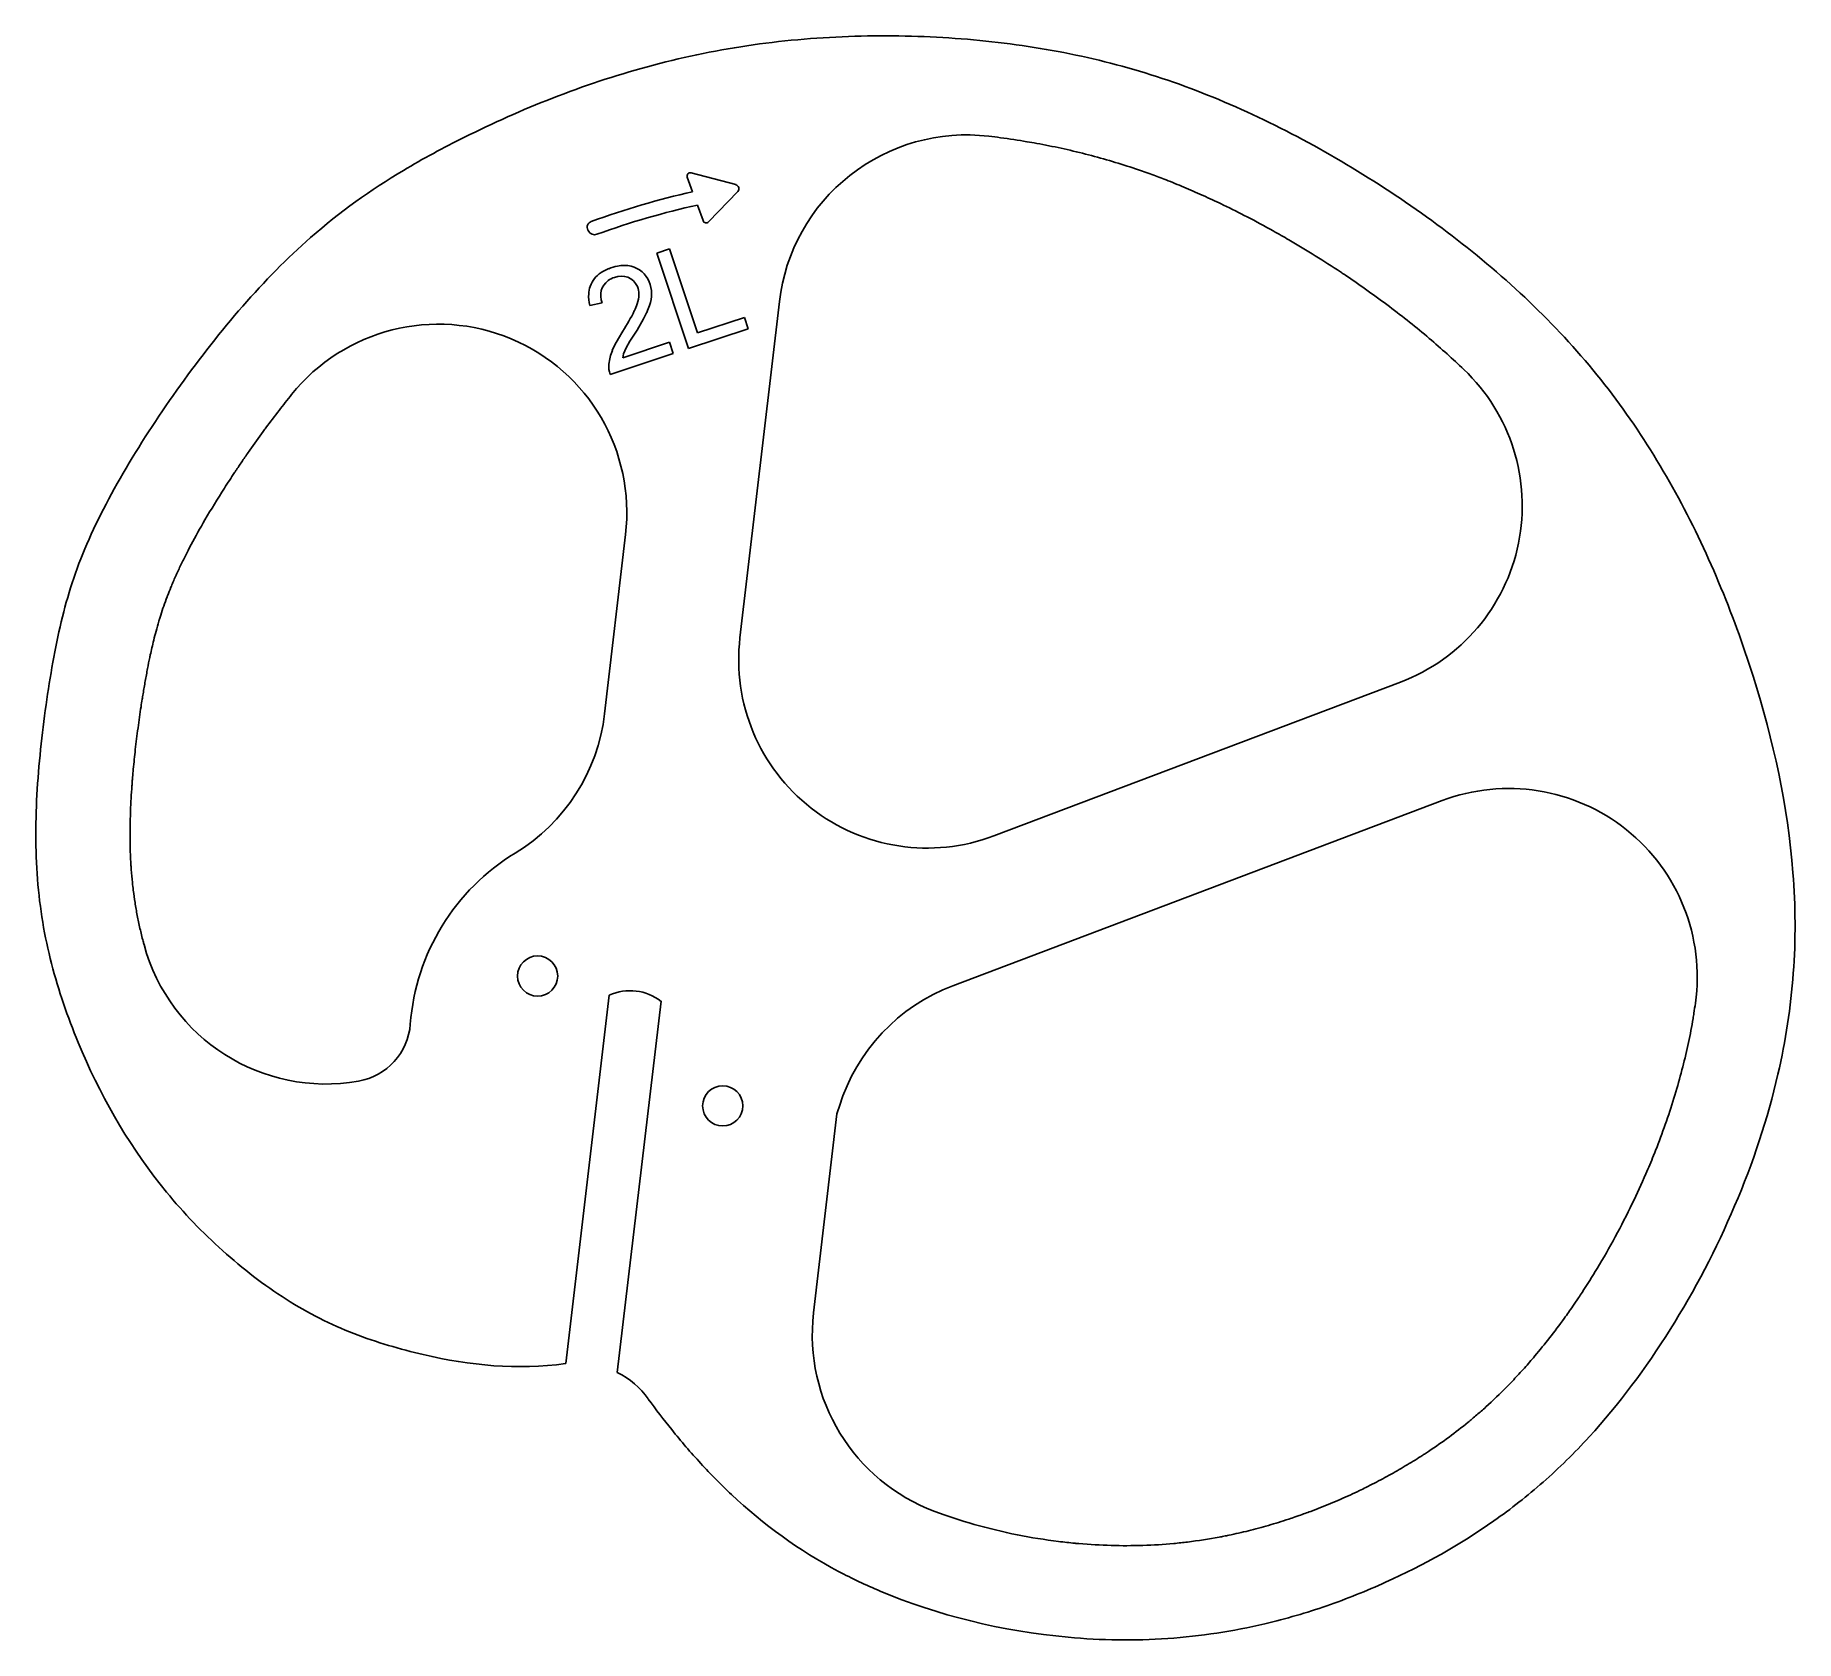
# Model space of a CAD drawing. Extents: x 280 to 561, y 91 to 346.
import ezdxf

# ---------------------------------------------------------------- set-up
doc = ezdxf.new("R2010")
doc.units = 0
doc.header["$LTSCALE"] = 12.7
doc.layers.add('VISIBLE', color=7, linetype='CONTINUOUS')

msp = doc.modelspace()

# ---------------------------------------------------------------- linework, layer by layer
at = {"layer": 'VISIBLE'}
for p, q in [((384.09, 323.88), (384.94, 321.53)), ((391.82, 322.67), (384.71, 324.55)), ((387.48, 316.76), (392.13, 321.59)), ((385.7, 319.42), (386.6, 316.94)), ((368.29, 315.44), (368.37, 315.29)), ((381.26, 312.45), (379.25, 311.79)), ((379.25, 311.79), (384.28, 296.6)), ((385.7, 299.06), (381.26, 312.45)), ((368.57, 303.45), (370.56, 303.88)), ((398.75, 304.08), (392.48, 250.56)), ((376.1, 299.53), (377.12, 301.3)), ((377.12, 301.3), (377.65, 302.35)), ((393.18, 301.53), (385.7, 299.06)), ((393.77, 299.74), (393.18, 301.53)), ((372.58, 297.18), (372.16, 296.27)), ((373.14, 298.21), (372.58, 297.18)), ((373.84, 299.37), (373.14, 298.21)), ((381.26, 297.59), (373.81, 295.12)), ((374.36, 296.7), (374.96, 297.76)), ((374.96, 297.76), (376.1, 299.53)), ((381.86, 295.79), (381.26, 297.59)), ((384.28, 296.6), (393.77, 299.74)), ((371.82, 292.47), (381.86, 295.79)), ((373.81, 295.12), (373.95, 295.75)), ((373.95, 295.75), (374.36, 296.7)), ((370.92, 238.43), (374.27, 266.97)), ((432.89, 219.01), (497.63, 243.49)), ((504.27, 224.62), (426.35, 195.15)), ((364.76, 135.02), (371.68, 193.65)), ((372.95, 133.61), (379.92, 192.68)), ((407.92, 174.79), (404.2, 143.08))]:
    msp.add_line(p, q, dxfattribs=at)
for centre in [(360.26, 196.71), (389.74, 176.04)]:
    msp.add_circle(centre, 3.2, dxfattribs=at)
for centre, radius, start, end in [((428.55, 300.59), 30, 83.1749, 173.3166), ((384.58, 324.05), 0.517, 75.1808, 199.8548), ((391.66, 322.04), 0.648, 316.1498, 75.1808), ((369.14, 315.9), 0.971, 110.0399, 207.9978), ((387.1, 317.12), 0.53, 199.8548, 316.1498), ((369.34, 315.8), 1.1, 207.9973, 289.9753), ((372.75, 305), 4.37, 122.9379, 160.1542), ((373.86, 303.46), 6.27, 111.2927, 123.8083), ((374.5, 302.02), 7.84, 101.0444, 111.818), ((373.99, 304.8), 5.02, 76.673, 101.3496), ((374.14, 305.58), 4.23, 22.7208, 76.2379), ((372.9, 305.01), 4.51, 160.9677, 176.6016), ((373.26, 305.05), 2.95, 127.184, 203.2192), ((373.64, 304.38), 3.71, 107.6386, 125.646), ((373.59, 305.31), 2.81, 24.2411, 112.4321), ((373.35, 305.29), 3.05, 358.5383, 22.7947), ((373.31, 305.27), 5.11, 339.255, 22.3314), ((374.74, 304.96), 6.35, 177.0992, 193.7709), ((366.57, 306.95), 10.09, 334.2146, 341.1915), ((371.11, 305.39), 5.29, 341.3236, 358.0043), ((368.24, 306.75), 10.38, 334.905, 341.4779), ((344.47, 270.46), 30, 353.3166, 141.1701), ((347.22, 316.65), 31.74, 327.0288, 333.6577), ((379.02, 293.4), 7.43, 157.2802, 174.5928), ((375.18, 293.7), 3.58, 173.6553, 200.074), ((487.02, 271.55), 30, 290.7161, 46.3774), ((422.28, 247.07), 30, 173.3166, 290.7161), ((341.13, 241.92), 30, 301.2965, 353.3166), ((514.88, 196.56), 30, 351.9872, 110.7161), ((374.89, 186.38), 35, 121.2965, 175.6104), ((326.57, 209.52), 30, 195.1035, 279.9547), ((375, 186.37), 8, 52.0273, 114.5241), ((436.97, 167.09), 30, 110.7161, 162.7363), ((330.03, 189.83), 10, 279.9547, 355.6104), ((374.89, 186.38), 35, 340.6635, 342.7363), ((434, 139.58), 30, 173.3166, 249.4773), ((366.6, 121.21), 13.94, 97.5793, 97.8548), ((366.6, 121.21), 13.94, 35.8942, 62.8864)]:
    msp.add_arc(centre, radius, start, end, dxfattribs=at)
msp.add_ellipse((378.77, 217.06), major_axis=(-86.53, -85.09), ratio=0.752268, start_param=4.018189, end_param=4.168194, dxfattribs=at)
at = {"layer": 'VISIBLE', "extrusion": (2.8318e-14, -1.26021e-13, -1)}
msp.add_ellipse((379.16, 205.36), major_axis=(-82.93, -98.18), ratio=0.758936, start_param=2.217985, end_param=2.361525, dxfattribs=at)
at = {"layer": 'VISIBLE'}
for points, knots in [([(377.89, 129.38), (379.1, 127.71), (381.79, 124.18), (386.19, 119.07), (394.34, 110.79), (403.71, 103.93), (421.32, 95.6), (439.34, 91.15), (460.65, 90.81), (474.47, 92.96), (485.98, 96.32), (498.48, 101.35), (509.98, 107.79), (520.45, 115.99), (530.22, 125.6), (541.02, 140.05), (551.39, 159.91), (557.86, 179.25), (560.61, 197.16), (560.45, 218.5), (555.85, 239.48), (548.5, 259.55), (541.66, 273.83), (533.36, 287.15), (520, 303.34), (503.21, 317.22), (484.76, 328.65), (470.55, 335.74), (456.14, 341.05), (441.35, 344.47), (425.84, 346.29), (409.78, 346.54), (393.55, 345.1), (372.3, 340.6), (353.88, 333.2), (336.63, 323.9), (324.89, 315.59), (313.18, 303.61), (303.21, 290.86), (294.41, 277.48), (287.66, 264.53), (284.6, 254.52), (282.91, 245.87), (281.51, 236.75), (280.23, 224.6), (280.39, 210.22), (282.56, 199.13), (285.28, 190.74), (290.12, 178.45), (297.92, 165.21), (309.92, 152.76), (320.12, 144.85), (329.17, 140.31), (336.49, 137.86), (347.65, 134.92), (356.98, 133.95), (364.7, 135.02)], [12.122988, 12.122988, 12.122988, 12.122988, 21.163799, 31.745699, 42.327599, 74.073298, 84.655197, 126.982796, 148.146595, 169.310395, 183.419594, 197.528794, 225.747193, 239.856393, 253.965592, 282.183991, 310.40239, 338.620789, 359.784589, 380.948388, 423.275987, 444.439786, 465.603586, 486.767385, 507.931184, 550.258783, 571.422582, 592.586382, 613.750181, 634.91398, 656.07778, 677.241579, 698.405378, 719.569178, 761.896776, 777.769626, 804.224375, 825.388174, 846.551974, 867.715773, 888.879572, 910.043372, 920.625271, 931.207171, 952.37097, 973.53477, 994.698569, 1005.280469, 1015.862368, 1058.189967, 1079.353766, 1100.517566, 1121.681365, 1132.263265, 1142.845164, 1185.172763, 1185.172763, 1185.172763, 1185.172763]), ([(507.71, 293.27), (506.84, 294.1), (505.96, 294.92), (505.05, 295.73), (504.12, 296.56), (503.17, 297.39), (502.21, 298.21), (501.19, 299.07), (500.15, 299.93), (499.09, 300.77), (498.03, 301.61), (496.96, 302.45), (495.88, 303.27), (494.77, 304.1), (493.65, 304.92), (492.51, 305.73), (491.38, 306.54), (490.23, 307.34), (489.07, 308.12), (488.83, 308.28), (488.59, 308.44), (488.35, 308.6), (488.26, 308.66), (488.18, 308.72), (488.09, 308.77), (486.77, 309.65), (485.43, 310.51), (484.08, 311.35), (482.69, 312.22), (481.29, 313.06), (479.88, 313.88), (479.05, 314.36), (478.23, 314.84), (477.39, 315.3), (476.01, 316.07), (474.63, 316.82), (473.24, 317.54), (471.98, 318.19), (470.73, 318.82), (469.46, 319.43), (468.52, 319.89), (467.57, 320.33), (466.62, 320.76), (466.44, 320.85), (466.25, 320.93), (466.06, 321.02), (465.09, 321.45), (464.12, 321.87), (463.15, 322.28), (462.2, 322.68), (461.25, 323.06), (460.31, 323.43), (459.56, 323.72), (458.82, 324), (458.07, 324.27), (457.26, 324.57), (456.44, 324.86), (455.63, 325.13), (455.52, 325.17), (455.4, 325.21), (455.29, 325.25), (455.2, 325.28), (455.12, 325.31), (455.03, 325.33), (453.79, 325.75), (452.55, 326.14), (451.3, 326.5), (450.03, 326.87), (448.76, 327.22), (447.48, 327.55), (446.19, 327.88), (444.9, 328.18), (443.6, 328.46), (442.32, 328.74), (441.03, 329), (439.72, 329.24), (439.21, 329.33), (438.69, 329.42), (438.17, 329.51), (436.77, 329.74), (435.37, 329.96), (433.95, 330.15), (433.34, 330.23), (432.73, 330.31), (432.12, 330.38)], [613.585506, 613.585506, 613.585506, 613.585506, 620.075426, 620.075426, 620.075426, 626.770372, 626.770372, 626.770372, 633.885743, 633.885743, 633.885743, 641.001115, 641.001115, 641.001115, 648.25989, 648.25989, 648.25989, 655.520254, 655.520254, 655.520254, 657.038386, 657.038386, 657.038386, 657.572612, 657.572612, 657.572612, 665.855783, 665.855783, 665.855783, 674.383321, 674.383321, 674.383321, 679.395047, 679.395047, 679.395047, 687.718382, 687.718382, 687.718382, 695.242136, 695.242136, 695.242136, 700.884952, 700.884952, 700.884952, 702.002709, 702.002709, 702.002709, 707.777583, 707.777583, 707.777583, 713.396663, 713.396663, 713.396663, 717.813398, 717.813398, 717.813398, 722.616482, 722.616482, 722.616482, 723.289673, 723.289673, 723.289673, 723.79124, 723.79124, 723.79124, 731.096026, 731.096026, 731.096026, 738.533103, 738.533103, 738.533103, 745.975574, 745.975574, 745.975574, 753.325729, 753.325729, 753.325729, 756.238071, 756.238071, 756.238071, 764.021966, 764.021966, 764.021966, 767.363588, 767.363588, 767.363588, 767.363588]), ([(321.1, 289.27), (320.43, 288.44), (319.77, 287.59), (319.11, 286.74), (318.4, 285.83), (317.7, 284.9), (317.01, 283.97), (316.87, 283.78), (316.73, 283.59), (316.6, 283.4), (315.87, 282.41), (315.16, 281.42), (314.46, 280.42), (314.11, 279.92), (313.76, 279.41), (313.41, 278.91), (313.09, 278.44), (312.77, 277.96), (312.45, 277.49), (312.36, 277.36), (312.27, 277.22), (312.18, 277.09), (312.13, 277.01), (312.07, 276.92), (312.02, 276.84), (311.47, 276.02), (310.93, 275.19), (310.4, 274.36), (309.32, 272.67), (308.28, 270.99), (307.31, 269.32), (306.53, 267.99), (305.8, 266.67), (305.11, 265.38), (305, 265.18), (304.9, 264.98), (304.79, 264.77), (304.74, 264.67), (304.68, 264.56), (304.62, 264.45), (304.33, 263.88), (304.05, 263.32), (303.77, 262.77), (303.5, 262.21), (303.24, 261.66), (302.99, 261.11), (302.73, 260.56), (302.49, 260.01), (302.25, 259.47), (302.18, 259.29), (302.1, 259.12), (302.03, 258.95), (301.98, 258.83), (301.93, 258.71), (301.88, 258.58), (301.7, 258.13), (301.52, 257.68), (301.35, 257.24), (301.32, 257.17), (301.3, 257.11), (301.28, 257.05), (301.09, 256.57), (300.92, 256.08), (300.75, 255.6), (300.58, 255.12), (300.42, 254.65), (300.27, 254.17), (300.2, 253.96), (300.14, 253.74), (300.07, 253.52), (300.05, 253.46), (300.03, 253.39), (300.01, 253.33), (300, 253.28), (299.98, 253.23), (299.97, 253.18), (299.81, 252.66), (299.66, 252.13), (299.52, 251.59), (299.39, 251.13), (299.27, 250.65), (299.15, 250.17), (299.05, 249.76), (298.95, 249.35), (298.86, 248.93), (298.77, 248.57), (298.69, 248.2), (298.61, 247.84), (298.59, 247.74), (298.57, 247.64), (298.55, 247.55), (298.54, 247.5), (298.53, 247.46), (298.53, 247.42), (298.4, 246.84), (298.28, 246.25), (298.17, 245.65), (298.04, 244.99), (297.92, 244.33), (297.8, 243.66), (297.68, 242.99), (297.57, 242.32), (297.46, 241.64), (297.43, 241.47), (297.4, 241.31), (297.38, 241.14), (297.36, 241.02), (297.34, 240.9), (297.32, 240.77), (297.25, 240.38), (297.19, 239.98), (297.13, 239.58), (296.96, 238.46), (296.8, 237.33), (296.65, 236.19), (296.5, 235.05), (296.35, 233.89), (296.22, 232.74), (296.1, 231.7), (296, 230.67), (295.9, 229.64), (295.86, 229.2), (295.82, 228.77), (295.79, 228.33), (295.77, 228.11), (295.75, 227.89), (295.73, 227.67), (295.72, 227.55), (295.72, 227.43), (295.71, 227.31), (295.7, 227.21), (295.69, 227.11), (295.68, 227), (295.58, 225.66), (295.51, 224.32), (295.46, 222.99), (295.41, 221.85), (295.39, 220.72), (295.38, 219.61), (295.38, 218.54), (295.39, 217.49), (295.42, 216.46), (295.44, 215.93), (295.46, 215.42), (295.49, 214.9), (295.5, 214.71), (295.51, 214.52), (295.53, 214.32), (295.53, 214.2), (295.54, 214.07), (295.55, 213.94), (295.56, 213.85), (295.57, 213.75), (295.57, 213.65), (295.62, 212.96), (295.68, 212.28), (295.75, 211.6), (295.8, 211.19), (295.84, 210.77), (295.89, 210.36), (295.98, 209.7), (296.07, 209.04), (296.17, 208.39), (296.28, 207.71), (296.4, 207.03), (296.53, 206.35), (296.66, 205.66), (296.81, 204.98), (296.96, 204.29), (297.12, 203.6), (297.29, 202.92), (297.47, 202.23), (297.51, 202.05), (297.56, 201.88), (297.6, 201.71)], [992.890623, 992.890623, 992.890623, 992.890623, 998.532535, 998.532535, 998.532535, 1004.614273, 1004.614273, 1004.614273, 1005.84625, 1005.84625, 1005.84625, 1012.23745, 1012.23745, 1012.23745, 1015.455374, 1015.455374, 1015.455374, 1018.4582, 1018.4582, 1018.4582, 1019.307065, 1019.307065, 1019.307065, 1019.828425, 1019.828425, 1019.828425, 1025.053923, 1025.053923, 1025.053923, 1035.733519, 1035.733519, 1035.733519, 1044.257934, 1044.257934, 1044.257934, 1045.592064, 1045.592064, 1045.592064, 1046.310287, 1046.310287, 1046.310287, 1050.08422, 1050.08422, 1050.08422, 1053.853677, 1053.853677, 1053.853677, 1057.69261, 1057.69261, 1057.69261, 1058.918013, 1058.918013, 1058.918013, 1059.785528, 1059.785528, 1059.785528, 1063.018712, 1063.018712, 1063.018712, 1063.459855, 1063.459855, 1063.459855, 1066.983814, 1066.983814, 1066.983814, 1070.436181, 1070.436181, 1070.436181, 1071.991605, 1071.991605, 1071.991605, 1072.459567, 1072.459567, 1072.459567, 1072.813674, 1072.813674, 1072.813674, 1076.562695, 1076.562695, 1076.562695, 1079.844424, 1079.844424, 1079.844424, 1082.648644, 1082.648644, 1082.648644, 1085.051396, 1085.051396, 1085.051396, 1085.67932, 1085.67932, 1085.67932, 1085.956583, 1085.956583, 1085.956583, 1089.71051, 1089.71051, 1089.71051, 1093.796029, 1093.796029, 1093.796029, 1097.833345, 1097.833345, 1097.833345, 1098.816713, 1098.816713, 1098.816713, 1099.539791, 1099.539791, 1099.539791, 1101.870661, 1101.870661, 1101.870661, 1108.40933, 1108.40933, 1108.40933, 1114.990183, 1114.990183, 1114.990183, 1120.866052, 1120.866052, 1120.866052, 1123.361672, 1123.361672, 1123.361672, 1124.61107, 1124.61107, 1124.61107, 1125.302188, 1125.302188, 1125.302188, 1125.889346, 1125.889346, 1125.889346, 1133.615485, 1133.615485, 1133.615485, 1140.265191, 1140.265191, 1140.265191, 1146.631982, 1146.631982, 1146.631982, 1149.838816, 1149.838816, 1149.838816, 1151.041379, 1151.041379, 1151.041379, 1151.834526, 1151.834526, 1151.834526, 1152.453658, 1152.453658, 1152.453658, 1156.794638, 1156.794638, 1156.794638, 1159.45932, 1159.45932, 1159.45932, 1163.75993, 1163.75993, 1163.75993, 1168.26877, 1168.26877, 1168.26877, 1172.87032, 1172.87032, 1172.87032, 1177.506497, 1177.506497, 1177.506497, 1178.674458, 1178.674458, 1178.674458, 1178.674458]), ([(423.48, 111.49), (425.51, 110.73), (427.6, 110.04), (429.75, 109.43), (432.01, 108.79), (434.32, 108.23), (436.66, 107.76), (438.82, 107.33), (441.01, 106.98), (443.21, 106.71), (444.08, 106.6), (444.95, 106.5), (445.82, 106.42), (446.03, 106.4), (446.24, 106.38), (446.45, 106.36), (448.16, 106.22), (449.86, 106.12), (451.56, 106.07), (453.25, 106.02), (454.94, 106.02), (456.63, 106.08), (458.28, 106.13), (459.92, 106.23), (461.55, 106.38), (462.29, 106.45), (463.02, 106.53), (463.75, 106.62), (465.44, 106.83), (467.11, 107.09), (468.78, 107.4), (469.02, 107.44), (469.26, 107.49), (469.51, 107.54), (469.64, 107.57), (469.78, 107.59), (469.92, 107.62), (470.05, 107.65), (470.18, 107.67), (470.31, 107.7), (471.35, 107.92), (472.4, 108.16), (473.43, 108.41), (474.5, 108.68), (475.57, 108.96), (476.62, 109.27), (477.7, 109.58), (478.77, 109.91), (479.84, 110.26), (480.19, 110.38), (480.54, 110.5), (480.89, 110.62), (481.09, 110.69), (481.3, 110.76), (481.51, 110.83), (482.12, 111.05), (482.73, 111.27), (483.34, 111.5), (484.4, 111.9), (485.46, 112.31), (486.5, 112.75), (487.54, 113.18), (488.58, 113.63), (489.6, 114.1), (490.1, 114.33), (490.61, 114.57), (491.11, 114.81), (491.45, 114.97), (491.79, 115.14), (492.12, 115.3), (493.03, 115.75), (493.93, 116.22), (494.83, 116.69), (495.71, 117.17), (496.59, 117.66), (497.45, 118.16), (498.3, 118.65), (499.15, 119.16), (499.98, 119.67), (500.38, 119.92), (500.78, 120.18), (501.17, 120.43), (501.37, 120.56), (501.57, 120.69), (501.77, 120.82), (501.88, 120.9), (502, 120.97), (502.11, 121.05), (503.22, 121.78), (504.3, 122.54), (505.37, 123.33), (506.39, 124.08), (507.4, 124.87), (508.39, 125.68), (508.61, 125.86), (508.83, 126.04), (509.05, 126.22), (509.54, 126.63), (510.02, 127.05), (510.5, 127.47), (510.74, 127.68), (510.98, 127.89), (511.22, 128.11), (512.37, 129.15), (513.5, 130.23), (514.61, 131.36), (515.17, 131.94), (515.73, 132.52), (516.28, 133.12), (516.86, 133.74), (517.43, 134.38), (518, 135.02), (518.27, 135.33), (518.54, 135.64), (518.8, 135.96), (518.89, 136.06), (518.97, 136.15), (519.05, 136.25), (519.83, 137.18), (520.6, 138.13), (521.36, 139.1), (522.15, 140.12), (522.93, 141.16), (523.7, 142.21), (524.16, 142.85), (524.61, 143.49), (525.06, 144.14), (525.36, 144.59), (525.67, 145.04), (525.97, 145.49), (526.16, 145.77), (526.35, 146.06), (526.54, 146.35), (527.36, 147.6), (528.16, 148.87), (528.94, 150.16), (529.94, 151.82), (530.91, 153.5), (531.84, 155.22), (532.78, 156.95), (533.68, 158.72), (534.54, 160.5), (535.3, 162.05), (536.02, 163.63), (536.7, 165.21), (537.13, 166.18), (537.54, 167.17), (537.93, 168.15), (538.02, 168.36), (538.1, 168.57), (538.19, 168.78), (538.34, 169.18), (538.5, 169.58), (538.66, 169.99), (539.18, 171.37), (539.69, 172.75), (540.16, 174.14), (540.63, 175.52), (541.07, 176.9), (541.48, 178.29), (541.88, 179.61), (542.24, 180.93), (542.58, 182.25), (542.91, 183.55), (543.21, 184.85), (543.49, 186.15), (543.76, 187.42), (544, 188.69), (544.21, 189.96), (544.26, 190.23), (544.3, 190.51), (544.35, 190.78), (544.43, 191.31), (544.51, 191.84), (544.59, 192.37)], [103.316163, 103.316163, 103.316163, 103.316163, 116.057714, 116.057714, 116.057714, 129.400752, 129.400752, 129.400752, 141.719341, 141.719341, 141.719341, 146.574024, 146.574024, 146.574024, 147.757015, 147.757015, 147.757015, 157.2598, 157.2598, 157.2598, 166.703447, 166.703447, 166.703447, 175.95859, 175.95859, 175.95859, 180.125301, 180.125301, 180.125301, 189.727245, 189.727245, 189.727245, 191.138349, 191.138349, 191.138349, 191.936284, 191.936284, 191.936284, 192.681781, 192.681781, 192.681781, 198.774977, 198.774977, 198.774977, 205.055641, 205.055641, 205.055641, 211.456861, 211.456861, 211.456861, 213.567452, 213.567452, 213.567452, 214.813928, 214.813928, 214.813928, 218.533079, 218.533079, 218.533079, 225.002856, 225.002856, 225.002856, 231.44609, 231.44609, 231.44609, 234.633774, 234.633774, 234.633774, 236.804041, 236.804041, 236.804041, 242.647678, 242.647678, 242.647678, 248.458295, 248.458295, 248.458295, 254.187118, 254.187118, 254.187118, 256.947563, 256.947563, 256.947563, 258.338204, 258.338204, 258.338204, 259.151869, 259.151869, 259.151869, 266.946535, 266.946535, 266.946535, 274.460164, 274.460164, 274.460164, 276.139398, 276.139398, 276.139398, 279.865713, 279.865713, 279.865713, 281.724297, 281.724297, 281.724297, 290.747824, 290.747824, 290.747824, 295.340515, 295.340515, 295.340515, 300.141319, 300.141319, 300.141319, 302.432777, 302.432777, 302.432777, 303.140371, 303.140371, 303.140371, 309.871081, 309.871081, 309.871081, 316.895501, 316.895501, 316.895501, 321.108361, 321.108361, 321.108361, 323.998824, 323.998824, 323.998824, 325.832511, 325.832511, 325.832511, 333.746942, 333.746942, 333.746942, 343.915905, 343.915905, 343.915905, 354.205394, 354.205394, 354.205394, 363.184403, 363.184403, 363.184403, 368.725405, 368.725405, 368.725405, 369.910395, 369.910395, 369.910395, 372.163412, 372.163412, 372.163412, 379.893699, 379.893699, 379.893699, 387.559896, 387.559896, 387.559896, 394.867333, 394.867333, 394.867333, 402.041527, 402.041527, 402.041527, 409.045429, 409.045429, 409.045429, 410.558486, 410.558486, 410.558486, 413.494515, 413.494515, 413.494515, 413.494515])]:
    msp.add_open_spline(points, degree=3, knots=knots, dxfattribs=at)

doc.saveas('drawing.dxf')
